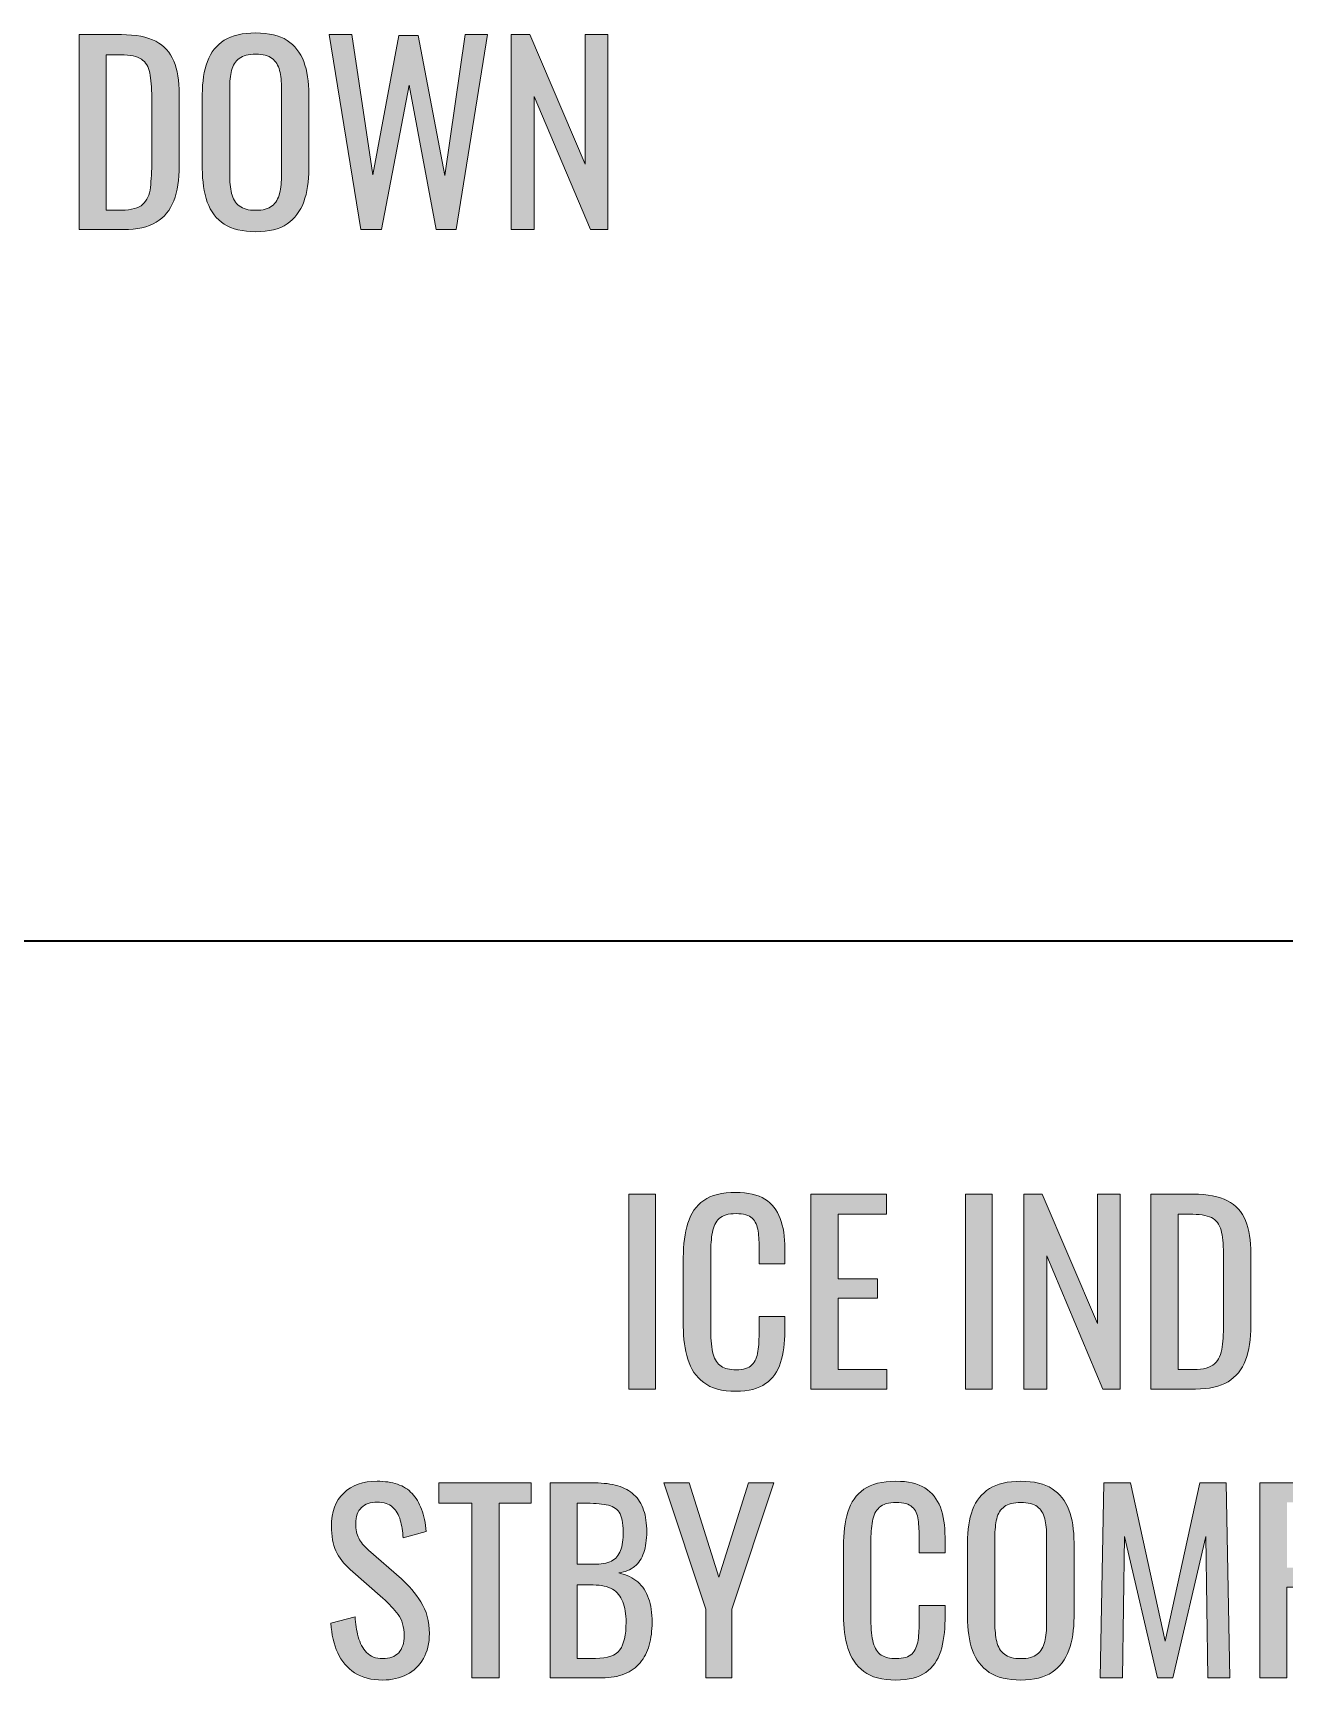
# Model space of a CAD drawing. Header units: inches. Extents: x 0 to 612, y 267 to 525.
# Drawn here: x 403.59 to 439.97, y 408.38 to 456.29 of the extents above; entities that cross this region are included whole.
import ezdxf

# ---------------------------------------------------------------- set-up
doc = ezdxf.new("R2010")
doc.units = ezdxf.units.IN
doc.header["$MEASUREMENT"] = 0
doc.layers.add('LINES', color=7, linetype='Continuous')
doc.layers.add('TEXT', color=7, linetype='Continuous')

# ---------------------------------------------------------------- blocks, each defined once
blk = doc.blocks.new('block 135')
at = {"layer": 'TEXT'}
h = blk.add_hatch(color=7, dxfattribs=at)
h.dxf.hatch_style = 2
edge = h.paths.add_edge_path()
edge.add_spline(control_points=[(424.028, 416.782), (423.627, 416.782), (423.315, 416.866), (423.094, 417.034), (422.872, 417.202), (422.718, 417.428), (422.632, 417.713), (422.545, 417.998), (422.502, 418.315), (422.502, 418.665), (422.502, 418.665), (422.502, 420.667), (422.502, 420.667), (422.502, 421.049), (422.545, 421.383), (422.632, 421.668), (422.718, 421.952), (422.872, 422.173), (423.094, 422.329), (423.315, 422.485), (423.627, 422.564), (424.028, 422.564), (424.383, 422.564), (424.664, 422.499), (424.872, 422.368), (425.079, 422.237), (425.229, 422.05), (425.319, 421.808), (425.411, 421.565), (425.456, 421.273), (425.456, 420.933), (425.456, 420.933), (425.456, 420.485), (425.456, 420.485), (425.456, 420.485), (424.707, 420.485), (424.707, 420.485), (424.707, 420.485), (424.707, 420.884), (424.707, 420.884), (424.707, 421.094), (424.696, 421.279), (424.676, 421.44), (424.654, 421.601), (424.598, 421.726), (424.504, 421.815), (424.411, 421.903), (424.255, 421.948), (424.035, 421.948), (423.812, 421.948), (423.647, 421.9), (423.545, 421.804), (423.442, 421.708), (423.376, 421.573), (423.346, 421.398), (423.315, 421.223), (423.3, 421.019), (423.3, 420.786), (423.3, 420.786), (423.3, 418.539), (423.3, 418.539), (423.3, 418.254), (423.323, 418.029), (423.37, 417.863), (423.417, 417.698), (423.494, 417.58), (423.602, 417.51), (423.709, 417.44), (423.854, 417.405), (424.035, 417.405), (424.25, 417.405), (424.404, 417.453), (424.497, 417.548), (424.591, 417.644), (424.648, 417.776), (424.672, 417.944), (424.695, 418.112), (424.707, 418.308), (424.707, 418.532), (424.707, 418.532), (424.707, 418.952), (424.707, 418.952), (424.707, 418.952), (425.456, 418.952), (425.456, 418.952), (425.456, 418.952), (425.456, 418.532), (425.456, 418.532), (425.456, 418.187), (425.414, 417.882), (425.33, 417.618), (425.246, 417.354), (425.102, 417.149), (424.896, 417.002), (424.69, 416.855), (424.401, 416.782), (424.028, 416.782)], knot_values=[0, 0, 0, 0, 1, 1, 1, 2, 2, 2, 3, 3, 3, 4, 4, 4, 5, 5, 5, 6, 6, 6, 7, 7, 7, 8, 8, 8, 9, 9, 9, 10, 10, 10, 11, 11, 11, 12, 12, 12, 13, 13, 13, 14, 14, 14, 15, 15, 15, 16, 16, 16, 17, 17, 17, 18, 18, 18, 19, 19, 19, 20, 20, 20, 21, 21, 21, 22, 22, 22, 23, 23, 23, 24, 24, 24, 25, 25, 25, 26, 26, 26, 27, 27, 27, 28, 28, 28, 29, 29, 29, 30, 30, 30, 31, 31, 31, 32, 32, 32, 32], degree=3, periodic=0)
h = blk.add_hatch(color=7, dxfattribs=at)
h.dxf.hatch_style = 2
h.paths.add_polyline_path([(420.913, 416.845), (420.913, 422.515), (421.69, 422.515), (421.69, 416.845)])
h = blk.add_hatch(color=7, dxfattribs=at)
h.dxf.hatch_style = 2
h.paths.add_polyline_path([(426.212, 416.845), (426.212, 422.515), (428.41, 422.515), (428.41, 421.927), (427.003, 421.927), (427.003, 420.051), (428.145, 420.051), (428.145, 419.491), (427.003, 419.491), (427.003, 417.412), (428.424, 417.412), (428.424, 416.845)])
h = blk.add_hatch(color=7, dxfattribs=at)
h.dxf.hatch_style = 2
h.paths.add_polyline_path([(430.706, 416.845), (430.706, 422.515), (431.483, 422.515), (431.483, 416.845)])
h = blk.add_hatch(color=7, dxfattribs=at)
h.dxf.hatch_style = 2
h.paths.add_polyline_path([(432.4, 416.845), (432.4, 422.515), (432.939, 422.515), (434.549, 418.749), (434.549, 422.515), (435.207, 422.515), (435.207, 416.845), (434.703, 416.845), (433.072, 420.716), (433.072, 416.845)])
h = blk.add_hatch(color=7, dxfattribs=at)
h.dxf.hatch_style = 2
edge = h.paths.add_edge_path()
edge.add_spline(control_points=[(436.096, 416.845), (436.096, 416.845), (436.096, 422.515), (436.096, 422.515), (436.096, 422.515), (437.328, 422.515), (437.328, 422.515), (437.748, 422.515), (438.08, 422.451), (438.325, 422.322), (438.57, 422.194), (438.745, 422.001), (438.851, 421.745), (438.955, 421.488), (439.008, 421.168), (439.008, 420.786), (439.008, 420.786), (439.008, 418.7), (439.008, 418.7), (439.008, 418.298), (438.955, 417.96), (438.851, 417.685), (438.745, 417.409), (438.575, 417.201), (438.34, 417.058), (438.104, 416.916), (437.788, 416.845), (437.391, 416.845), (437.391, 416.845), (436.096, 416.845), (436.096, 416.845)], knot_values=[0, 0, 0, 0, 1, 1, 1, 2, 2, 2, 3, 3, 3, 4, 4, 4, 5, 5, 5, 6, 6, 6, 7, 7, 7, 8, 8, 8, 9, 9, 9, 10, 10, 10, 10], degree=3, periodic=0)
edge = h.paths.add_edge_path()
edge.add_spline(control_points=[(436.887, 417.412), (436.887, 417.412), (437.335, 417.412), (437.335, 417.412), (437.624, 417.412), (437.83, 417.468), (437.951, 417.58), (438.072, 417.692), (438.146, 417.855), (438.172, 418.07), (438.197, 418.284), (438.21, 418.543), (438.21, 418.847), (438.21, 418.847), (438.21, 420.688), (438.21, 420.688), (438.21, 420.982), (438.191, 421.22), (438.154, 421.402), (438.116, 421.583), (438.035, 421.717), (437.909, 421.801), (437.783, 421.885), (437.585, 421.927), (437.314, 421.927), (437.314, 421.927), (436.887, 421.927), (436.887, 421.927), (436.887, 421.927), (436.887, 417.412), (436.887, 417.412)], knot_values=[0, 0, 0, 0, 1, 1, 1, 2, 2, 2, 3, 3, 3, 4, 4, 4, 5, 5, 5, 6, 6, 6, 7, 7, 7, 8, 8, 8, 9, 9, 9, 10, 10, 10, 10], degree=3, periodic=0)
h = blk.add_hatch(color=7, dxfattribs=at)
h.dxf.hatch_style = 2
edge = h.paths.add_edge_path()
edge.add_spline(control_points=[(413.76, 408.382), (413.433, 408.382), (413.161, 408.452), (412.944, 408.592), (412.728, 408.732), (412.562, 408.925), (412.451, 409.173), (412.339, 409.42), (412.273, 409.707), (412.255, 410.034), (412.255, 410.034), (412.955, 410.223), (412.955, 410.223), (412.969, 410.022), (413, 409.829), (413.049, 409.642), (413.099, 409.455), (413.179, 409.302), (413.291, 409.183), (413.402, 409.064), (413.559, 409.005), (413.76, 409.005), (413.965, 409.005), (414.12, 409.062), (414.226, 409.176), (414.33, 409.291), (414.383, 409.455), (414.383, 409.67), (414.383, 409.926), (414.324, 410.133), (414.208, 410.29), (414.091, 410.446), (413.944, 410.603), (413.767, 410.762), (413.767, 410.762), (412.814, 411.602), (412.814, 411.602), (412.628, 411.765), (412.49, 411.944), (412.401, 412.137), (412.312, 412.331), (412.269, 412.57), (412.269, 412.855), (412.269, 413.27), (412.388, 413.592), (412.626, 413.821), (412.863, 414.049), (413.188, 414.164), (413.599, 414.164), (413.822, 414.164), (414.02, 414.135), (414.19, 414.076), (414.36, 414.018), (414.503, 413.928), (414.617, 413.807), (414.731, 413.686), (414.822, 413.533), (414.891, 413.348), (414.958, 413.164), (415.003, 412.948), (415.026, 412.701), (415.026, 412.701), (414.354, 412.519), (414.354, 412.519), (414.341, 412.706), (414.312, 412.877), (414.271, 413.033), (414.229, 413.189), (414.155, 413.315), (414.05, 413.411), (413.945, 413.507), (413.795, 413.555), (413.599, 413.555), (413.402, 413.555), (413.25, 413.502), (413.141, 413.397), (413.03, 413.292), (412.976, 413.137), (412.976, 412.932), (412.976, 412.759), (413.005, 412.617), (413.063, 412.505), (413.121, 412.393), (413.216, 412.278), (413.347, 412.162), (413.347, 412.162), (414.306, 411.322), (414.306, 411.322), (414.521, 411.135), (414.709, 410.912), (414.873, 410.653), (415.036, 410.395), (415.118, 410.087), (415.118, 409.733), (415.118, 409.453), (415.06, 409.211), (414.942, 409.008), (414.826, 408.805), (414.666, 408.65), (414.463, 408.543), (414.26, 408.436), (414.025, 408.382), (413.76, 408.382)], knot_values=[0, 0, 0, 0, 1, 1, 1, 2, 2, 2, 3, 3, 3, 4, 4, 4, 5, 5, 5, 6, 6, 6, 7, 7, 7, 8, 8, 8, 9, 9, 9, 10, 10, 10, 11, 11, 11, 12, 12, 12, 13, 13, 13, 14, 14, 14, 15, 15, 15, 16, 16, 16, 17, 17, 17, 18, 18, 18, 19, 19, 19, 20, 20, 20, 21, 21, 21, 22, 22, 22, 23, 23, 23, 24, 24, 24, 25, 25, 25, 26, 26, 26, 27, 27, 27, 28, 28, 28, 29, 29, 29, 30, 30, 30, 31, 31, 31, 32, 32, 32, 33, 33, 33, 34, 34, 34, 34], degree=3, periodic=0)
h = blk.add_hatch(color=7, dxfattribs=at)
h.dxf.hatch_style = 2
h.paths.add_polyline_path([(416.356, 408.445), (416.356, 413.527), (415.397, 413.527), (415.397, 414.115), (418.079, 414.115), (418.079, 413.527), (417.147, 413.527), (417.147, 408.445)])
h = blk.add_hatch(color=7, dxfattribs=at)
h.dxf.hatch_style = 2
edge = h.paths.add_edge_path()
edge.add_spline(control_points=[(418.625, 408.445), (418.625, 408.445), (418.625, 414.115), (418.625, 414.115), (418.625, 414.115), (419.927, 414.115), (419.927, 414.115), (420.184, 414.115), (420.406, 414.087), (420.596, 414.031), (420.784, 413.975), (420.941, 413.888), (421.067, 413.772), (421.193, 413.655), (421.287, 413.507), (421.348, 413.327), (421.408, 413.147), (421.438, 412.937), (421.438, 412.694), (421.438, 412.46), (421.409, 412.259), (421.352, 412.088), (421.293, 411.918), (421.204, 411.784), (421.085, 411.686), (420.967, 411.588), (420.813, 411.525), (420.627, 411.497), (420.855, 411.445), (421.04, 411.358), (421.18, 411.234), (421.32, 411.111), (421.424, 410.952), (421.491, 410.758), (421.559, 410.564), (421.593, 410.333), (421.593, 410.062), (421.593, 409.819), (421.564, 409.598), (421.509, 409.397), (421.453, 409.196), (421.365, 409.026), (421.246, 408.886), (421.127, 408.746), (420.976, 408.637), (420.791, 408.561), (420.606, 408.483), (420.389, 408.445), (420.137, 408.445), (420.137, 408.445), (418.625, 408.445), (418.625, 408.445)], knot_values=[0, 0, 0, 0, 1, 1, 1, 2, 2, 2, 3, 3, 3, 4, 4, 4, 5, 5, 5, 6, 6, 6, 7, 7, 7, 8, 8, 8, 9, 9, 9, 10, 10, 10, 11, 11, 11, 12, 12, 12, 13, 13, 13, 14, 14, 14, 15, 15, 15, 16, 16, 16, 17, 17, 17, 17], degree=3, periodic=0)
edge = h.paths.add_edge_path()
edge.add_spline(control_points=[(419.416, 411.749), (419.416, 411.749), (419.885, 411.749), (419.885, 411.749), (420.108, 411.749), (420.284, 411.78), (420.41, 411.843), (420.536, 411.906), (420.624, 412.008), (420.676, 412.148), (420.728, 412.288), (420.753, 412.47), (420.753, 412.694), (420.753, 412.955), (420.713, 413.144), (420.634, 413.261), (420.555, 413.377), (420.431, 413.451), (420.263, 413.481), (420.095, 413.512), (419.875, 413.527), (419.604, 413.527), (419.604, 413.527), (419.416, 413.527), (419.416, 413.527), (419.416, 413.527), (419.416, 411.749), (419.416, 411.749)], knot_values=[0, 0, 0, 0, 1, 1, 1, 2, 2, 2, 3, 3, 3, 4, 4, 4, 5, 5, 5, 6, 6, 6, 7, 7, 7, 8, 8, 8, 9, 9, 9, 9], degree=3, periodic=0)
edge = h.paths.add_edge_path()
edge.add_spline(control_points=[(419.416, 409.012), (419.416, 409.012), (419.948, 409.012), (419.948, 409.012), (420.303, 409.012), (420.539, 409.095), (420.658, 409.26), (420.777, 409.426), (420.837, 409.693), (420.837, 410.062), (420.837, 410.3), (420.806, 410.5), (420.742, 410.66), (420.68, 410.821), (420.579, 410.942), (420.441, 411.024), (420.304, 411.106), (420.118, 411.147), (419.885, 411.147), (419.885, 411.147), (419.416, 411.147), (419.416, 411.147), (419.416, 411.147), (419.416, 409.012), (419.416, 409.012)], knot_values=[0, 0, 0, 0, 1, 1, 1, 2, 2, 2, 3, 3, 3, 4, 4, 4, 5, 5, 5, 6, 6, 6, 7, 7, 7, 8, 8, 8, 8], degree=3, periodic=0)
h = blk.add_hatch(color=7, dxfattribs=at)
h.dxf.hatch_style = 2
h.paths.add_polyline_path([(423.161, 408.445), (423.161, 410.447), (421.936, 414.115), (422.671, 414.115), (423.539, 411.378), (424.393, 414.115), (425.135, 414.115), (423.917, 410.447), (423.917, 408.445)])
h = blk.add_hatch(color=7, dxfattribs=at)
h.dxf.hatch_style = 2
edge = h.paths.add_edge_path()
edge.add_spline(control_points=[(428.684, 408.382), (428.282, 408.382), (427.971, 408.466), (427.749, 408.634), (427.527, 408.802), (427.373, 409.028), (427.287, 409.313), (427.2, 409.598), (427.157, 409.915), (427.157, 410.265), (427.157, 410.265), (427.157, 412.267), (427.157, 412.267), (427.157, 412.649), (427.2, 412.983), (427.287, 413.268), (427.373, 413.552), (427.527, 413.773), (427.749, 413.929), (427.971, 414.085), (428.282, 414.164), (428.684, 414.164), (429.038, 414.164), (429.319, 414.099), (429.527, 413.968), (429.734, 413.837), (429.884, 413.65), (429.975, 413.408), (430.066, 413.165), (430.111, 412.874), (430.111, 412.533), (430.111, 412.533), (430.111, 412.085), (430.111, 412.085), (430.111, 412.085), (429.362, 412.085), (429.362, 412.085), (429.362, 412.085), (429.362, 412.484), (429.362, 412.484), (429.362, 412.694), (429.352, 412.879), (429.331, 413.041), (429.31, 413.201), (429.253, 413.326), (429.159, 413.415), (429.066, 413.503), (428.91, 413.548), (428.69, 413.548), (428.467, 413.548), (428.303, 413.5), (428.2, 413.404), (428.098, 413.309), (428.031, 413.173), (428.001, 412.999), (427.971, 412.823), (427.955, 412.619), (427.955, 412.386), (427.955, 412.386), (427.955, 410.139), (427.955, 410.139), (427.955, 409.854), (427.979, 409.629), (428.025, 409.463), (428.072, 409.298), (428.149, 409.18), (428.257, 409.11), (428.364, 409.04), (428.509, 409.005), (428.69, 409.005), (428.905, 409.005), (429.06, 409.053), (429.152, 409.148), (429.246, 409.244), (429.304, 409.376), (429.327, 409.544), (429.351, 409.712), (429.362, 409.908), (429.362, 410.132), (429.362, 410.132), (429.362, 410.552), (429.362, 410.552), (429.362, 410.552), (430.111, 410.552), (430.111, 410.552), (430.111, 410.552), (430.111, 410.132), (430.111, 410.132), (430.111, 409.787), (430.069, 409.482), (429.985, 409.218), (429.901, 408.955), (429.757, 408.75), (429.552, 408.603), (429.346, 408.456), (429.057, 408.382), (428.684, 408.382)], knot_values=[0, 0, 0, 0, 1, 1, 1, 2, 2, 2, 3, 3, 3, 4, 4, 4, 5, 5, 5, 6, 6, 6, 7, 7, 7, 8, 8, 8, 9, 9, 9, 10, 10, 10, 11, 11, 11, 12, 12, 12, 13, 13, 13, 14, 14, 14, 15, 15, 15, 16, 16, 16, 17, 17, 17, 18, 18, 18, 19, 19, 19, 20, 20, 20, 21, 21, 21, 22, 22, 22, 23, 23, 23, 24, 24, 24, 25, 25, 25, 26, 26, 26, 27, 27, 27, 28, 28, 28, 29, 29, 29, 30, 30, 30, 31, 31, 31, 32, 32, 32, 32], degree=3, periodic=0)
h = blk.add_hatch(color=7, dxfattribs=at)
h.dxf.hatch_style = 2
edge = h.paths.add_edge_path()
edge.add_spline(control_points=[(432.316, 408.382), (431.934, 408.382), (431.628, 408.457), (431.399, 408.606), (431.171, 408.755), (431.008, 408.969), (430.909, 409.246), (430.812, 409.524), (430.763, 409.85), (430.763, 410.223), (430.763, 410.223), (430.763, 412.372), (430.763, 412.372), (430.763, 412.745), (430.812, 413.066), (430.913, 413.334), (431.014, 413.603), (431.177, 413.808), (431.403, 413.95), (431.629, 414.093), (431.934, 414.164), (432.316, 414.164), (432.699, 414.164), (433.003, 414.091), (433.227, 413.947), (433.45, 413.802), (433.612, 413.597), (433.713, 413.331), (433.813, 413.065), (433.863, 412.745), (433.863, 412.372), (433.863, 412.372), (433.863, 410.216), (433.863, 410.216), (433.863, 409.847), (433.813, 409.525), (433.713, 409.25), (433.612, 408.975), (433.45, 408.761), (433.227, 408.609), (433.003, 408.458), (432.699, 408.382), (432.316, 408.382)], knot_values=[0, 0, 0, 0, 1, 1, 1, 2, 2, 2, 3, 3, 3, 4, 4, 4, 5, 5, 5, 6, 6, 6, 7, 7, 7, 8, 8, 8, 9, 9, 9, 10, 10, 10, 11, 11, 11, 12, 12, 12, 13, 13, 13, 14, 14, 14, 14], degree=3, periodic=0)
edge = h.paths.add_edge_path()
edge.add_spline(control_points=[(432.316, 409.005), (432.526, 409.005), (432.686, 409.048), (432.793, 409.134), (432.899, 409.221), (432.972, 409.342), (433.01, 409.499), (433.047, 409.655), (433.065, 409.838), (433.065, 410.048), (433.065, 410.048), (433.065, 412.533), (433.065, 412.533), (433.065, 412.743), (433.047, 412.924), (433.01, 413.075), (432.972, 413.227), (432.899, 413.344), (432.793, 413.425), (432.686, 413.507), (432.526, 413.548), (432.316, 413.548), (432.106, 413.548), (431.946, 413.507), (431.837, 413.425), (431.728, 413.344), (431.654, 413.227), (431.616, 413.075), (431.579, 412.924), (431.561, 412.743), (431.561, 412.533), (431.561, 412.533), (431.561, 410.048), (431.561, 410.048), (431.561, 409.838), (431.579, 409.655), (431.616, 409.499), (431.654, 409.342), (431.728, 409.221), (431.837, 409.134), (431.946, 409.048), (432.106, 409.005), (432.316, 409.005)], knot_values=[0, 0, 0, 0, 1, 1, 1, 2, 2, 2, 3, 3, 3, 4, 4, 4, 5, 5, 5, 6, 6, 6, 7, 7, 7, 8, 8, 8, 9, 9, 9, 10, 10, 10, 11, 11, 11, 12, 12, 12, 13, 13, 13, 14, 14, 14, 14], degree=3, periodic=0)
h = blk.add_hatch(color=7, dxfattribs=at)
h.dxf.hatch_style = 2
h.paths.add_polyline_path([(434.626, 408.445), (434.731, 414.115), (435.509, 414.115), (436.51, 409.516), (437.518, 414.115), (438.287, 414.115), (438.393, 408.445), (437.756, 408.445), (437.692, 412.561), (436.733, 408.445), (436.285, 408.445), (435.333, 412.561), (435.271, 408.445)])
h = blk.add_hatch(color=7, dxfattribs=at)
h.dxf.hatch_style = 2
edge = h.paths.add_edge_path()
edge.add_spline(control_points=[(439.261, 408.445), (439.261, 408.445), (439.261, 414.115), (439.261, 414.115), (439.261, 414.115), (440.668, 414.115), (440.668, 414.115), (441.008, 414.115), (441.28, 414.053), (441.483, 413.929), (441.687, 413.806), (441.834, 413.627), (441.928, 413.394), (442.021, 413.161), (442.067, 412.878), (442.067, 412.547), (442.067, 412.248), (442.015, 411.989), (441.91, 411.77), (441.805, 411.55), (441.649, 411.381), (441.444, 411.262), (441.239, 411.144), (440.982, 411.084), (440.675, 411.084), (440.675, 411.084), (440.052, 411.084), (440.052, 411.084), (440.052, 411.084), (440.052, 408.445), (440.052, 408.445), (440.052, 408.445), (439.261, 408.445), (439.261, 408.445)], knot_values=[0, 0, 0, 0, 1, 1, 1, 2, 2, 2, 3, 3, 3, 4, 4, 4, 5, 5, 5, 6, 6, 6, 7, 7, 7, 8, 8, 8, 9, 9, 9, 10, 10, 10, 11, 11, 11, 11], degree=3, periodic=0)
edge = h.paths.add_edge_path()
edge.add_spline(control_points=[(440.052, 411.651), (440.052, 411.651), (440.416, 411.651), (440.416, 411.651), (440.645, 411.651), (440.824, 411.676), (440.954, 411.728), (441.085, 411.779), (441.179, 411.869), (441.234, 411.998), (441.291, 412.125), (441.318, 412.307), (441.318, 412.54), (441.318, 412.811), (441.299, 413.018), (441.259, 413.163), (441.22, 413.308), (441.137, 413.408), (441.011, 413.464), (440.885, 413.52), (440.688, 413.548), (440.423, 413.548), (440.423, 413.548), (440.052, 413.548), (440.052, 413.548), (440.052, 413.548), (440.052, 411.651), (440.052, 411.651)], knot_values=[0, 0, 0, 0, 1, 1, 1, 2, 2, 2, 3, 3, 3, 4, 4, 4, 5, 5, 5, 6, 6, 6, 7, 7, 7, 8, 8, 8, 9, 9, 9, 9], degree=3, periodic=0)
at = {"layer": 'TEXT', "lineweight": 0}
for points in [[(420.913, 416.845), (420.913, 422.515), (421.69, 422.515), (421.69, 416.845), (420.913, 416.845)], [(426.212, 416.845), (426.212, 422.515), (428.41, 422.515), (428.41, 421.927), (427.003, 421.927), (427.003, 420.051), (428.145, 420.051), (428.145, 419.491), (427.003, 419.491), (427.003, 417.412), (428.424, 417.412), (428.424, 416.845), (426.212, 416.845)], [(430.706, 416.845), (430.706, 422.515), (431.483, 422.515), (431.483, 416.845), (430.706, 416.845)], [(432.4, 416.845), (432.4, 422.515), (432.939, 422.515), (434.549, 418.749), (434.549, 422.515), (435.207, 422.515), (435.207, 416.845), (434.703, 416.845), (433.072, 420.716), (433.072, 416.845), (432.4, 416.845)], [(416.356, 408.445), (416.356, 413.527), (415.397, 413.527), (415.397, 414.115), (418.079, 414.115), (418.079, 413.527), (417.147, 413.527), (417.147, 408.445), (416.356, 408.445)], [(423.161, 408.445), (423.161, 410.447), (421.936, 414.115), (422.671, 414.115), (423.539, 411.378), (424.393, 414.115), (425.135, 414.115), (423.917, 410.447), (423.917, 408.445), (423.161, 408.445)], [(434.626, 408.445), (434.731, 414.115), (435.509, 414.115), (436.51, 409.516), (437.518, 414.115), (438.287, 414.115), (438.393, 408.445), (437.756, 408.445), (437.692, 412.561), (436.733, 408.445), (436.285, 408.445), (435.333, 412.561), (435.271, 408.445), (434.626, 408.445)]]:
    blk.add_lwpolyline(points, dxfattribs=at)
for points, knots in [([(424.028, 416.782), (423.627, 416.782), (423.315, 416.866), (423.094, 417.034), (422.872, 417.202), (422.718, 417.428), (422.632, 417.713), (422.545, 417.998), (422.502, 418.315), (422.502, 418.665), (422.502, 418.665), (422.502, 420.667), (422.502, 420.667), (422.502, 421.049), (422.545, 421.383), (422.632, 421.668), (422.718, 421.952), (422.872, 422.173), (423.094, 422.329), (423.315, 422.485), (423.627, 422.564), (424.028, 422.564), (424.383, 422.564), (424.664, 422.499), (424.872, 422.368), (425.079, 422.237), (425.229, 422.05), (425.319, 421.808), (425.411, 421.565), (425.456, 421.273), (425.456, 420.933), (425.456, 420.933), (425.456, 420.485), (425.456, 420.485), (425.456, 420.485), (424.707, 420.485), (424.707, 420.485), (424.707, 420.485), (424.707, 420.884), (424.707, 420.884), (424.707, 421.094), (424.696, 421.279), (424.676, 421.44), (424.654, 421.601), (424.598, 421.726), (424.504, 421.815), (424.411, 421.903), (424.255, 421.948), (424.035, 421.948), (423.812, 421.948), (423.647, 421.9), (423.545, 421.804), (423.442, 421.708), (423.376, 421.573), (423.346, 421.398), (423.315, 421.223), (423.3, 421.019), (423.3, 420.786), (423.3, 420.786), (423.3, 418.539), (423.3, 418.539), (423.3, 418.254), (423.323, 418.029), (423.37, 417.863), (423.417, 417.698), (423.494, 417.58), (423.602, 417.51), (423.709, 417.44), (423.854, 417.405), (424.035, 417.405), (424.25, 417.405), (424.404, 417.453), (424.497, 417.548), (424.591, 417.644), (424.648, 417.776), (424.672, 417.944), (424.695, 418.112), (424.707, 418.308), (424.707, 418.532), (424.707, 418.532), (424.707, 418.952), (424.707, 418.952), (424.707, 418.952), (425.456, 418.952), (425.456, 418.952), (425.456, 418.952), (425.456, 418.532), (425.456, 418.532), (425.456, 418.187), (425.414, 417.882), (425.33, 417.618), (425.246, 417.354), (425.102, 417.149), (424.896, 417.002), (424.69, 416.855), (424.401, 416.782), (424.028, 416.782)], [0, 0, 0, 0, 1, 1, 1, 2, 2, 2, 3, 3, 3, 4, 4, 4, 5, 5, 5, 6, 6, 6, 7, 7, 7, 8, 8, 8, 9, 9, 9, 10, 10, 10, 11, 11, 11, 12, 12, 12, 13, 13, 13, 14, 14, 14, 15, 15, 15, 16, 16, 16, 17, 17, 17, 18, 18, 18, 19, 19, 19, 20, 20, 20, 21, 21, 21, 22, 22, 22, 23, 23, 23, 24, 24, 24, 25, 25, 25, 26, 26, 26, 27, 27, 27, 28, 28, 28, 29, 29, 29, 30, 30, 30, 31, 31, 31, 32, 32, 32, 32]), ([(436.096, 416.845), (436.096, 416.845), (436.096, 422.515), (436.096, 422.515), (436.096, 422.515), (437.328, 422.515), (437.328, 422.515), (437.748, 422.515), (438.08, 422.451), (438.325, 422.322), (438.57, 422.194), (438.745, 422.001), (438.851, 421.745), (438.955, 421.488), (439.008, 421.168), (439.008, 420.786), (439.008, 420.786), (439.008, 418.7), (439.008, 418.7), (439.008, 418.298), (438.955, 417.96), (438.851, 417.685), (438.745, 417.409), (438.575, 417.201), (438.34, 417.058), (438.104, 416.916), (437.788, 416.845), (437.391, 416.845), (437.391, 416.845), (436.096, 416.845), (436.096, 416.845)], [0, 0, 0, 0, 1, 1, 1, 2, 2, 2, 3, 3, 3, 4, 4, 4, 5, 5, 5, 6, 6, 6, 7, 7, 7, 8, 8, 8, 9, 9, 9, 10, 10, 10, 10]), ([(436.887, 417.412), (436.887, 417.412), (437.335, 417.412), (437.335, 417.412), (437.624, 417.412), (437.83, 417.468), (437.951, 417.58), (438.072, 417.692), (438.146, 417.855), (438.172, 418.07), (438.197, 418.284), (438.21, 418.543), (438.21, 418.847), (438.21, 418.847), (438.21, 420.688), (438.21, 420.688), (438.21, 420.982), (438.191, 421.22), (438.154, 421.402), (438.116, 421.583), (438.035, 421.717), (437.909, 421.801), (437.783, 421.885), (437.585, 421.927), (437.314, 421.927), (437.314, 421.927), (436.887, 421.927), (436.887, 421.927), (436.887, 421.927), (436.887, 417.412), (436.887, 417.412)], [0, 0, 0, 0, 1, 1, 1, 2, 2, 2, 3, 3, 3, 4, 4, 4, 5, 5, 5, 6, 6, 6, 7, 7, 7, 8, 8, 8, 9, 9, 9, 10, 10, 10, 10]), ([(413.76, 408.382), (413.433, 408.382), (413.161, 408.452), (412.944, 408.592), (412.728, 408.732), (412.562, 408.925), (412.451, 409.173), (412.339, 409.42), (412.273, 409.707), (412.255, 410.034), (412.255, 410.034), (412.955, 410.223), (412.955, 410.223), (412.969, 410.022), (413, 409.829), (413.049, 409.642), (413.099, 409.455), (413.179, 409.302), (413.291, 409.183), (413.402, 409.064), (413.559, 409.005), (413.76, 409.005), (413.965, 409.005), (414.12, 409.062), (414.226, 409.176), (414.33, 409.291), (414.383, 409.455), (414.383, 409.67), (414.383, 409.926), (414.324, 410.133), (414.208, 410.29), (414.091, 410.446), (413.944, 410.603), (413.767, 410.762), (413.767, 410.762), (412.814, 411.602), (412.814, 411.602), (412.628, 411.765), (412.49, 411.944), (412.401, 412.137), (412.312, 412.331), (412.269, 412.57), (412.269, 412.855), (412.269, 413.27), (412.388, 413.592), (412.626, 413.821), (412.863, 414.049), (413.188, 414.164), (413.599, 414.164), (413.822, 414.164), (414.02, 414.135), (414.19, 414.076), (414.36, 414.018), (414.503, 413.928), (414.617, 413.807), (414.731, 413.686), (414.822, 413.533), (414.891, 413.348), (414.958, 413.164), (415.003, 412.948), (415.026, 412.701), (415.026, 412.701), (414.354, 412.519), (414.354, 412.519), (414.341, 412.706), (414.312, 412.877), (414.271, 413.033), (414.229, 413.189), (414.155, 413.315), (414.05, 413.411), (413.945, 413.507), (413.795, 413.555), (413.599, 413.555), (413.402, 413.555), (413.25, 413.502), (413.141, 413.397), (413.03, 413.292), (412.976, 413.137), (412.976, 412.932), (412.976, 412.759), (413.005, 412.617), (413.063, 412.505), (413.121, 412.393), (413.216, 412.278), (413.347, 412.162), (413.347, 412.162), (414.306, 411.322), (414.306, 411.322), (414.521, 411.135), (414.709, 410.912), (414.873, 410.653), (415.036, 410.395), (415.118, 410.087), (415.118, 409.733), (415.118, 409.453), (415.06, 409.211), (414.942, 409.008), (414.826, 408.805), (414.666, 408.65), (414.463, 408.543), (414.26, 408.436), (414.025, 408.382), (413.76, 408.382)], [0, 0, 0, 0, 1, 1, 1, 2, 2, 2, 3, 3, 3, 4, 4, 4, 5, 5, 5, 6, 6, 6, 7, 7, 7, 8, 8, 8, 9, 9, 9, 10, 10, 10, 11, 11, 11, 12, 12, 12, 13, 13, 13, 14, 14, 14, 15, 15, 15, 16, 16, 16, 17, 17, 17, 18, 18, 18, 19, 19, 19, 20, 20, 20, 21, 21, 21, 22, 22, 22, 23, 23, 23, 24, 24, 24, 25, 25, 25, 26, 26, 26, 27, 27, 27, 28, 28, 28, 29, 29, 29, 30, 30, 30, 31, 31, 31, 32, 32, 32, 33, 33, 33, 34, 34, 34, 34]), ([(418.625, 408.445), (418.625, 408.445), (418.625, 414.115), (418.625, 414.115), (418.625, 414.115), (419.927, 414.115), (419.927, 414.115), (420.184, 414.115), (420.406, 414.087), (420.596, 414.031), (420.784, 413.975), (420.941, 413.888), (421.067, 413.772), (421.193, 413.655), (421.287, 413.507), (421.348, 413.327), (421.408, 413.147), (421.438, 412.937), (421.438, 412.694), (421.438, 412.46), (421.409, 412.259), (421.352, 412.088), (421.293, 411.918), (421.204, 411.784), (421.085, 411.686), (420.967, 411.588), (420.813, 411.525), (420.627, 411.497), (420.855, 411.445), (421.04, 411.358), (421.18, 411.234), (421.32, 411.111), (421.424, 410.952), (421.491, 410.758), (421.559, 410.564), (421.593, 410.333), (421.593, 410.062), (421.593, 409.819), (421.564, 409.598), (421.509, 409.397), (421.453, 409.196), (421.365, 409.026), (421.246, 408.886), (421.127, 408.746), (420.976, 408.637), (420.791, 408.561), (420.606, 408.483), (420.389, 408.445), (420.137, 408.445), (420.137, 408.445), (418.625, 408.445), (418.625, 408.445)], [0, 0, 0, 0, 1, 1, 1, 2, 2, 2, 3, 3, 3, 4, 4, 4, 5, 5, 5, 6, 6, 6, 7, 7, 7, 8, 8, 8, 9, 9, 9, 10, 10, 10, 11, 11, 11, 12, 12, 12, 13, 13, 13, 14, 14, 14, 15, 15, 15, 16, 16, 16, 17, 17, 17, 17]), ([(428.684, 408.382), (428.282, 408.382), (427.971, 408.466), (427.749, 408.634), (427.527, 408.802), (427.373, 409.028), (427.287, 409.313), (427.2, 409.598), (427.157, 409.915), (427.157, 410.265), (427.157, 410.265), (427.157, 412.267), (427.157, 412.267), (427.157, 412.649), (427.2, 412.983), (427.287, 413.268), (427.373, 413.552), (427.527, 413.773), (427.749, 413.929), (427.971, 414.085), (428.282, 414.164), (428.684, 414.164), (429.038, 414.164), (429.319, 414.099), (429.527, 413.968), (429.734, 413.837), (429.884, 413.65), (429.975, 413.408), (430.066, 413.165), (430.111, 412.874), (430.111, 412.533), (430.111, 412.533), (430.111, 412.085), (430.111, 412.085), (430.111, 412.085), (429.362, 412.085), (429.362, 412.085), (429.362, 412.085), (429.362, 412.484), (429.362, 412.484), (429.362, 412.694), (429.352, 412.879), (429.331, 413.041), (429.31, 413.201), (429.253, 413.326), (429.159, 413.415), (429.066, 413.503), (428.91, 413.548), (428.69, 413.548), (428.467, 413.548), (428.303, 413.5), (428.2, 413.404), (428.098, 413.309), (428.031, 413.173), (428.001, 412.999), (427.971, 412.823), (427.955, 412.619), (427.955, 412.386), (427.955, 412.386), (427.955, 410.139), (427.955, 410.139), (427.955, 409.854), (427.979, 409.629), (428.025, 409.463), (428.072, 409.298), (428.149, 409.18), (428.257, 409.11), (428.364, 409.04), (428.509, 409.005), (428.69, 409.005), (428.905, 409.005), (429.06, 409.053), (429.152, 409.148), (429.246, 409.244), (429.304, 409.376), (429.327, 409.544), (429.351, 409.712), (429.362, 409.908), (429.362, 410.132), (429.362, 410.132), (429.362, 410.552), (429.362, 410.552), (429.362, 410.552), (430.111, 410.552), (430.111, 410.552), (430.111, 410.552), (430.111, 410.132), (430.111, 410.132), (430.111, 409.787), (430.069, 409.482), (429.985, 409.218), (429.901, 408.955), (429.757, 408.75), (429.552, 408.603), (429.346, 408.456), (429.057, 408.382), (428.684, 408.382)], [0, 0, 0, 0, 1, 1, 1, 2, 2, 2, 3, 3, 3, 4, 4, 4, 5, 5, 5, 6, 6, 6, 7, 7, 7, 8, 8, 8, 9, 9, 9, 10, 10, 10, 11, 11, 11, 12, 12, 12, 13, 13, 13, 14, 14, 14, 15, 15, 15, 16, 16, 16, 17, 17, 17, 18, 18, 18, 19, 19, 19, 20, 20, 20, 21, 21, 21, 22, 22, 22, 23, 23, 23, 24, 24, 24, 25, 25, 25, 26, 26, 26, 27, 27, 27, 28, 28, 28, 29, 29, 29, 30, 30, 30, 31, 31, 31, 32, 32, 32, 32]), ([(432.316, 408.382), (431.934, 408.382), (431.628, 408.457), (431.399, 408.606), (431.171, 408.755), (431.008, 408.969), (430.909, 409.246), (430.812, 409.524), (430.763, 409.85), (430.763, 410.223), (430.763, 410.223), (430.763, 412.372), (430.763, 412.372), (430.763, 412.745), (430.812, 413.066), (430.913, 413.334), (431.014, 413.603), (431.177, 413.808), (431.403, 413.95), (431.629, 414.093), (431.934, 414.164), (432.316, 414.164), (432.699, 414.164), (433.003, 414.091), (433.227, 413.947), (433.45, 413.802), (433.612, 413.597), (433.713, 413.331), (433.813, 413.065), (433.863, 412.745), (433.863, 412.372), (433.863, 412.372), (433.863, 410.216), (433.863, 410.216), (433.863, 409.847), (433.813, 409.525), (433.713, 409.25), (433.612, 408.975), (433.45, 408.761), (433.227, 408.609), (433.003, 408.458), (432.699, 408.382), (432.316, 408.382)], [0, 0, 0, 0, 1, 1, 1, 2, 2, 2, 3, 3, 3, 4, 4, 4, 5, 5, 5, 6, 6, 6, 7, 7, 7, 8, 8, 8, 9, 9, 9, 10, 10, 10, 11, 11, 11, 12, 12, 12, 13, 13, 13, 14, 14, 14, 14]), ([(439.261, 408.445), (439.261, 408.445), (439.261, 414.115), (439.261, 414.115), (439.261, 414.115), (440.668, 414.115), (440.668, 414.115), (441.008, 414.115), (441.28, 414.053), (441.483, 413.929), (441.687, 413.806), (441.834, 413.627), (441.928, 413.394), (442.021, 413.161), (442.067, 412.878), (442.067, 412.547), (442.067, 412.248), (442.015, 411.989), (441.91, 411.77), (441.805, 411.55), (441.649, 411.381), (441.444, 411.262), (441.239, 411.144), (440.982, 411.084), (440.675, 411.084), (440.675, 411.084), (440.052, 411.084), (440.052, 411.084), (440.052, 411.084), (440.052, 408.445), (440.052, 408.445), (440.052, 408.445), (439.261, 408.445), (439.261, 408.445)], [0, 0, 0, 0, 1, 1, 1, 2, 2, 2, 3, 3, 3, 4, 4, 4, 5, 5, 5, 6, 6, 6, 7, 7, 7, 8, 8, 8, 9, 9, 9, 10, 10, 10, 11, 11, 11, 11]), ([(419.416, 411.749), (419.416, 411.749), (419.885, 411.749), (419.885, 411.749), (420.108, 411.749), (420.284, 411.78), (420.41, 411.843), (420.536, 411.906), (420.624, 412.008), (420.676, 412.148), (420.728, 412.288), (420.753, 412.47), (420.753, 412.694), (420.753, 412.955), (420.713, 413.144), (420.634, 413.261), (420.555, 413.377), (420.431, 413.451), (420.263, 413.481), (420.095, 413.512), (419.875, 413.527), (419.604, 413.527), (419.604, 413.527), (419.416, 413.527), (419.416, 413.527), (419.416, 413.527), (419.416, 411.749), (419.416, 411.749)], [0, 0, 0, 0, 1, 1, 1, 2, 2, 2, 3, 3, 3, 4, 4, 4, 5, 5, 5, 6, 6, 6, 7, 7, 7, 8, 8, 8, 9, 9, 9, 9]), ([(432.316, 409.005), (432.526, 409.005), (432.686, 409.048), (432.793, 409.134), (432.899, 409.221), (432.972, 409.342), (433.01, 409.499), (433.047, 409.655), (433.065, 409.838), (433.065, 410.048), (433.065, 410.048), (433.065, 412.533), (433.065, 412.533), (433.065, 412.743), (433.047, 412.924), (433.01, 413.075), (432.972, 413.227), (432.899, 413.344), (432.793, 413.425), (432.686, 413.507), (432.526, 413.548), (432.316, 413.548), (432.106, 413.548), (431.946, 413.507), (431.837, 413.425), (431.728, 413.344), (431.654, 413.227), (431.616, 413.075), (431.579, 412.924), (431.561, 412.743), (431.561, 412.533), (431.561, 412.533), (431.561, 410.048), (431.561, 410.048), (431.561, 409.838), (431.579, 409.655), (431.616, 409.499), (431.654, 409.342), (431.728, 409.221), (431.837, 409.134), (431.946, 409.048), (432.106, 409.005), (432.316, 409.005)], [0, 0, 0, 0, 1, 1, 1, 2, 2, 2, 3, 3, 3, 4, 4, 4, 5, 5, 5, 6, 6, 6, 7, 7, 7, 8, 8, 8, 9, 9, 9, 10, 10, 10, 11, 11, 11, 12, 12, 12, 13, 13, 13, 14, 14, 14, 14]), ([(419.416, 409.012), (419.416, 409.012), (419.948, 409.012), (419.948, 409.012), (420.303, 409.012), (420.539, 409.095), (420.658, 409.26), (420.777, 409.426), (420.837, 409.693), (420.837, 410.062), (420.837, 410.3), (420.806, 410.5), (420.742, 410.66), (420.68, 410.821), (420.579, 410.942), (420.441, 411.024), (420.304, 411.106), (420.118, 411.147), (419.885, 411.147), (419.885, 411.147), (419.416, 411.147), (419.416, 411.147), (419.416, 411.147), (419.416, 409.012), (419.416, 409.012)], [0, 0, 0, 0, 1, 1, 1, 2, 2, 2, 3, 3, 3, 4, 4, 4, 5, 5, 5, 6, 6, 6, 7, 7, 7, 8, 8, 8, 8])]:
    blk.add_open_spline(points, degree=3, knots=knots, dxfattribs=at)
blk = doc.blocks.new('block 168')
at = {"layer": 'TEXT'}
h = blk.add_hatch(color=7, dxfattribs=at)
h.dxf.hatch_style = 2
edge = h.paths.add_edge_path()
edge.add_spline(control_points=[(404.931, 450.567), (404.931, 450.567), (404.931, 456.237), (404.931, 456.237), (404.931, 456.237), (406.162, 456.237), (406.162, 456.237), (406.582, 456.237), (406.915, 456.173), (407.16, 456.044), (407.405, 455.916), (407.58, 455.724), (407.685, 455.467), (407.79, 455.21), (407.843, 454.891), (407.843, 454.508), (407.843, 454.508), (407.843, 452.422), (407.843, 452.422), (407.843, 452.021), (407.79, 451.682), (407.685, 451.407), (407.58, 451.131), (407.409, 450.923), (407.174, 450.78), (406.938, 450.638), (406.622, 450.567), (406.226, 450.567), (406.226, 450.567), (404.931, 450.567), (404.931, 450.567)], knot_values=[0, 0, 0, 0, 1, 1, 1, 2, 2, 2, 3, 3, 3, 4, 4, 4, 5, 5, 5, 6, 6, 6, 7, 7, 7, 8, 8, 8, 9, 9, 9, 10, 10, 10, 10], degree=3, periodic=0)
edge = h.paths.add_edge_path()
edge.add_spline(control_points=[(405.722, 451.134), (405.722, 451.134), (406.17, 451.134), (406.17, 451.134), (406.459, 451.134), (406.664, 451.19), (406.785, 451.302), (406.907, 451.414), (406.98, 451.577), (407.006, 451.792), (407.031, 452.006), (407.045, 452.266), (407.045, 452.569), (407.045, 452.569), (407.045, 454.41), (407.045, 454.41), (407.045, 454.704), (407.025, 454.942), (406.988, 455.124), (406.951, 455.306), (406.869, 455.439), (406.743, 455.523), (406.617, 455.607), (406.419, 455.649), (406.148, 455.649), (406.148, 455.649), (405.722, 455.649), (405.722, 455.649), (405.722, 455.649), (405.722, 451.134), (405.722, 451.134)], knot_values=[0, 0, 0, 0, 1, 1, 1, 2, 2, 2, 3, 3, 3, 4, 4, 4, 5, 5, 5, 6, 6, 6, 7, 7, 7, 8, 8, 8, 9, 9, 9, 10, 10, 10, 10], degree=3, periodic=0)
h = blk.add_hatch(color=7, dxfattribs=at)
h.dxf.hatch_style = 2
edge = h.paths.add_edge_path()
edge.add_spline(control_points=[(410.068, 450.504), (409.686, 450.504), (409.38, 450.579), (409.151, 450.728), (408.923, 450.877), (408.76, 451.091), (408.661, 451.368), (408.563, 451.646), (408.515, 451.972), (408.515, 452.345), (408.515, 452.345), (408.515, 454.494), (408.515, 454.494), (408.515, 454.867), (408.564, 455.188), (408.665, 455.457), (408.766, 455.725), (408.929, 455.93), (409.155, 456.072), (409.381, 456.215), (409.686, 456.286), (410.068, 456.286), (410.451, 456.286), (410.755, 456.213), (410.979, 456.069), (411.202, 455.924), (411.364, 455.719), (411.465, 455.453), (411.565, 455.187), (411.615, 454.867), (411.615, 454.494), (411.615, 454.494), (411.615, 452.338), (411.615, 452.338), (411.615, 451.969), (411.565, 451.647), (411.465, 451.372), (411.364, 451.097), (411.202, 450.883), (410.979, 450.731), (410.755, 450.58), (410.451, 450.504), (410.068, 450.504)], knot_values=[0, 0, 0, 0, 1, 1, 1, 2, 2, 2, 3, 3, 3, 4, 4, 4, 5, 5, 5, 6, 6, 6, 7, 7, 7, 8, 8, 8, 9, 9, 9, 10, 10, 10, 11, 11, 11, 12, 12, 12, 13, 13, 13, 14, 14, 14, 14], degree=3, periodic=0)
edge = h.paths.add_edge_path()
edge.add_spline(control_points=[(410.068, 451.127), (410.278, 451.127), (410.438, 451.17), (410.545, 451.256), (410.651, 451.343), (410.724, 451.464), (410.762, 451.621), (410.799, 451.777), (410.817, 451.96), (410.817, 452.17), (410.817, 452.17), (410.817, 454.655), (410.817, 454.655), (410.817, 454.865), (410.799, 455.046), (410.762, 455.197), (410.724, 455.349), (410.651, 455.466), (410.545, 455.547), (410.438, 455.629), (410.278, 455.67), (410.068, 455.67), (409.858, 455.67), (409.698, 455.629), (409.589, 455.547), (409.479, 455.466), (409.406, 455.349), (409.368, 455.197), (409.331, 455.046), (409.312, 454.865), (409.312, 454.655), (409.312, 454.655), (409.312, 452.17), (409.312, 452.17), (409.312, 451.96), (409.331, 451.777), (409.368, 451.621), (409.406, 451.464), (409.479, 451.343), (409.589, 451.256), (409.698, 451.17), (409.858, 451.127), (410.068, 451.127)], knot_values=[0, 0, 0, 0, 1, 1, 1, 2, 2, 2, 3, 3, 3, 4, 4, 4, 5, 5, 5, 6, 6, 6, 7, 7, 7, 8, 8, 8, 9, 9, 9, 10, 10, 10, 11, 11, 11, 12, 12, 12, 13, 13, 13, 14, 14, 14, 14], degree=3, periodic=0)
h = blk.add_hatch(color=7, dxfattribs=at)
h.dxf.hatch_style = 2
h.paths.add_polyline_path([(413.127, 450.567), (412.203, 456.237), (412.861, 456.237), (413.471, 452.163), (414.233, 456.216), (414.793, 456.216), (415.563, 452.142), (416.158, 456.237), (416.803, 456.237), (415.893, 450.567), (415.318, 450.567), (414.527, 454.767), (413.729, 450.567)])
h = blk.add_hatch(color=7, dxfattribs=at)
h.dxf.hatch_style = 2
h.paths.add_polyline_path([(417.495, 450.567), (417.495, 456.237), (418.034, 456.237), (419.645, 452.471), (419.645, 456.237), (420.303, 456.237), (420.303, 450.567), (419.799, 450.567), (418.167, 454.438), (418.167, 450.567)])
at = {"layer": 'TEXT', "lineweight": 0}
for points in [[(413.127, 450.567), (412.203, 456.237), (412.861, 456.237), (413.471, 452.163), (414.233, 456.216), (414.793, 456.216), (415.563, 452.142), (416.158, 456.237), (416.803, 456.237), (415.893, 450.567), (415.318, 450.567), (414.527, 454.767), (413.729, 450.567), (413.127, 450.567)], [(417.495, 450.567), (417.495, 456.237), (418.034, 456.237), (419.645, 452.471), (419.645, 456.237), (420.303, 456.237), (420.303, 450.567), (419.799, 450.567), (418.167, 454.438), (418.167, 450.567), (417.495, 450.567)]]:
    blk.add_lwpolyline(points, dxfattribs=at)
for points, knots in [([(404.931, 450.567), (404.931, 450.567), (404.931, 456.237), (404.931, 456.237), (404.931, 456.237), (406.162, 456.237), (406.162, 456.237), (406.582, 456.237), (406.915, 456.173), (407.16, 456.044), (407.405, 455.916), (407.58, 455.724), (407.685, 455.467), (407.79, 455.21), (407.843, 454.891), (407.843, 454.508), (407.843, 454.508), (407.843, 452.422), (407.843, 452.422), (407.843, 452.021), (407.79, 451.682), (407.685, 451.407), (407.58, 451.131), (407.409, 450.923), (407.174, 450.78), (406.938, 450.638), (406.622, 450.567), (406.226, 450.567), (406.226, 450.567), (404.931, 450.567), (404.931, 450.567)], [0, 0, 0, 0, 1, 1, 1, 2, 2, 2, 3, 3, 3, 4, 4, 4, 5, 5, 5, 6, 6, 6, 7, 7, 7, 8, 8, 8, 9, 9, 9, 10, 10, 10, 10]), ([(410.068, 450.504), (409.686, 450.504), (409.38, 450.579), (409.151, 450.728), (408.923, 450.877), (408.76, 451.091), (408.661, 451.368), (408.563, 451.646), (408.515, 451.972), (408.515, 452.345), (408.515, 452.345), (408.515, 454.494), (408.515, 454.494), (408.515, 454.867), (408.564, 455.188), (408.665, 455.457), (408.766, 455.725), (408.929, 455.93), (409.155, 456.072), (409.381, 456.215), (409.686, 456.286), (410.068, 456.286), (410.451, 456.286), (410.755, 456.213), (410.979, 456.069), (411.202, 455.924), (411.364, 455.719), (411.465, 455.453), (411.565, 455.187), (411.615, 454.867), (411.615, 454.494), (411.615, 454.494), (411.615, 452.338), (411.615, 452.338), (411.615, 451.969), (411.565, 451.647), (411.465, 451.372), (411.364, 451.097), (411.202, 450.883), (410.979, 450.731), (410.755, 450.58), (410.451, 450.504), (410.068, 450.504)], [0, 0, 0, 0, 1, 1, 1, 2, 2, 2, 3, 3, 3, 4, 4, 4, 5, 5, 5, 6, 6, 6, 7, 7, 7, 8, 8, 8, 9, 9, 9, 10, 10, 10, 11, 11, 11, 12, 12, 12, 13, 13, 13, 14, 14, 14, 14]), ([(405.722, 451.134), (405.722, 451.134), (406.17, 451.134), (406.17, 451.134), (406.459, 451.134), (406.664, 451.19), (406.785, 451.302), (406.907, 451.414), (406.98, 451.577), (407.006, 451.792), (407.031, 452.006), (407.045, 452.266), (407.045, 452.569), (407.045, 452.569), (407.045, 454.41), (407.045, 454.41), (407.045, 454.704), (407.025, 454.942), (406.988, 455.124), (406.951, 455.306), (406.869, 455.439), (406.743, 455.523), (406.617, 455.607), (406.419, 455.649), (406.148, 455.649), (406.148, 455.649), (405.722, 455.649), (405.722, 455.649), (405.722, 455.649), (405.722, 451.134), (405.722, 451.134)], [0, 0, 0, 0, 1, 1, 1, 2, 2, 2, 3, 3, 3, 4, 4, 4, 5, 5, 5, 6, 6, 6, 7, 7, 7, 8, 8, 8, 9, 9, 9, 10, 10, 10, 10]), ([(410.068, 451.127), (410.278, 451.127), (410.438, 451.17), (410.545, 451.256), (410.651, 451.343), (410.724, 451.464), (410.762, 451.621), (410.799, 451.777), (410.817, 451.96), (410.817, 452.17), (410.817, 452.17), (410.817, 454.655), (410.817, 454.655), (410.817, 454.865), (410.799, 455.046), (410.762, 455.197), (410.724, 455.349), (410.651, 455.466), (410.545, 455.547), (410.438, 455.629), (410.278, 455.67), (410.068, 455.67), (409.858, 455.67), (409.698, 455.629), (409.589, 455.547), (409.479, 455.466), (409.406, 455.349), (409.368, 455.197), (409.331, 455.046), (409.312, 454.865), (409.312, 454.655), (409.312, 454.655), (409.312, 452.17), (409.312, 452.17), (409.312, 451.96), (409.331, 451.777), (409.368, 451.621), (409.406, 451.464), (409.479, 451.343), (409.589, 451.256), (409.698, 451.17), (409.858, 451.127), (410.068, 451.127)], [0, 0, 0, 0, 1, 1, 1, 2, 2, 2, 3, 3, 3, 4, 4, 4, 5, 5, 5, 6, 6, 6, 7, 7, 7, 8, 8, 8, 9, 9, 9, 10, 10, 10, 11, 11, 11, 12, 12, 12, 13, 13, 13, 14, 14, 14, 14])]:
    blk.add_open_spline(points, degree=3, knots=knots, dxfattribs=at)

msp = doc.modelspace()

# ---------------------------------------------------------------- linework, layer by layer
at = {"layer": 'LINES', "color": 7, "lineweight": 35}
msp.add_lwpolyline([(19.128, 429.88), (588.667, 429.88)], dxfattribs=at)

# ---------------------------------------------------------------- block references
at = {"layer": 'TEXT'}
for name in ['block 168', 'block 135']:
    msp.add_blockref(name, (0, 0), dxfattribs=at)

doc.saveas('drawing.dxf')
